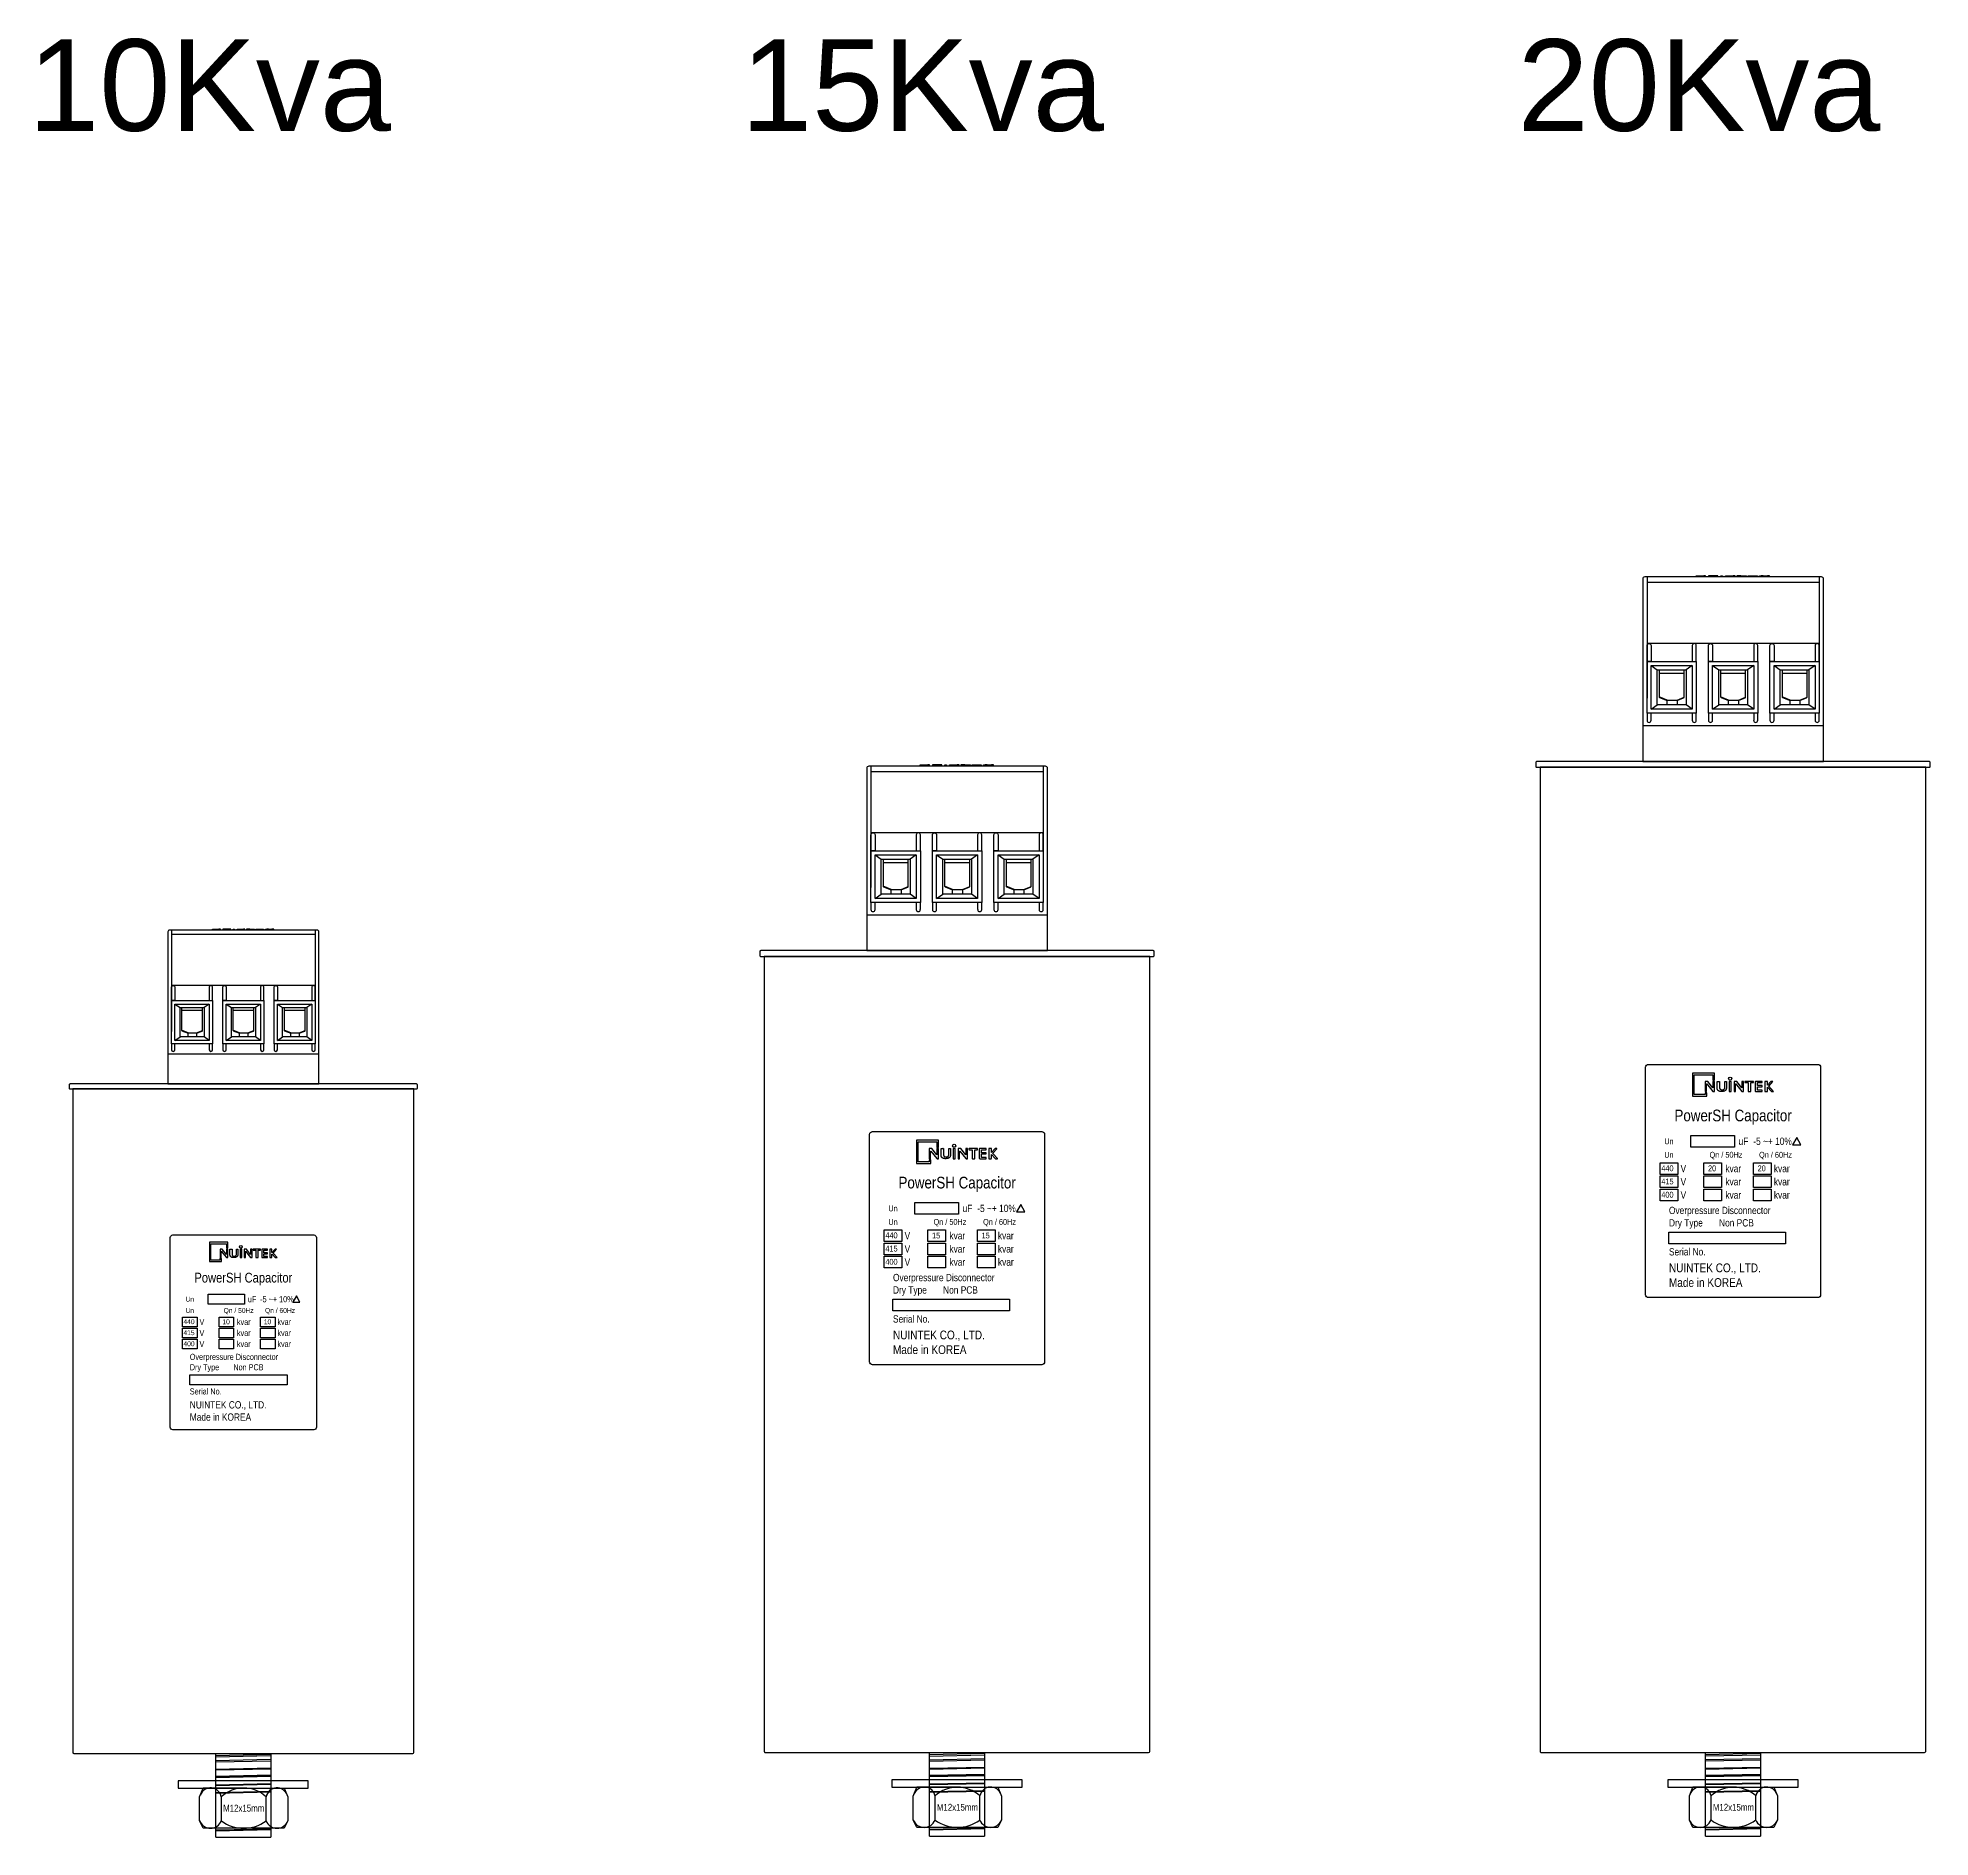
# Model space of a CAD drawing. Header units: millimetres. Extents: x 88 to 1252, y 67 to 459.
# Drawn here: x 88.5 to 501.5, y 66.8 to 459.4 of the extents above; entities that cross this region are included whole.
import ezdxf
from ezdxf.enums import TextEntityAlignment as Align

# ---------------------------------------------------------------- set-up
doc = ezdxf.new("R2010")
doc.units = ezdxf.units.MM
doc.styles.add('Helvetica-Narrow', font='txt')

# ---------------------------------------------------------------- blocks, each defined once
blk = doc.blocks.new('Nuintek')
at = {"color": 150}
blk.add_lwpolyline([(1.82, 2.33), (1.82, 3.83), (-2.8, 3.83), (-2.8, 3.83), (-2.8, -0.99), (0.18, -0.99), (0.18, -0.23), (-0.18, -0.23), (-0.18, -0.63), (-2.44, -0.63), (-2.44, 3.47), (1.45, 3.47), (1.45, 2.33)], close=True, dxfattribs=at)
for points in [[(-0.11, 0), (0.11, 0, 0.414214), (0.15, 0.04), (0.15, 1.58, -0.70472), (0.17, 1.59), (1.45, 0.03, 0.224867), (1.51, 0), (1.75, 0, 0.414214), (1.79, 0.04), (1.79, 2.07, 0.414214), (1.75, 2.11), (1.49, 2.11, 0.414214), (1.45, 2.07), (1.45, 0.81, -0.706602), (1.43, 0.8), (0.4, 2.08, 0.226187), (0.34, 2.11), (-0.11, 2.11, 0.414214), (-0.15, 2.07), (-0.15, 0.04, 0.414214)], [(4.82, 2.07), (4.82, 0.04, 0.414214), (4.86, 0), (5.23, 0, 0.414214), (5.27, 0.04), (5.27, 2.07, 0.414214), (5.23, 2.11), (4.86, 2.11, 0.414214)], [(5.89, 0), (6.12, 0, 0.414214), (6.16, 0.04), (6.16, 1.58, -0.70472), (6.18, 1.59), (7.45, 0.03, 0.224867), (7.52, 0), (7.76, 0, 0.414214), (7.8, 0.04), (7.8, 2.07, 0.414214), (7.76, 2.11), (7.5, 2.11, 0.414214), (7.46, 2.07), (7.46, 0.81, -0.706602), (7.44, 0.8), (6.4, 2.08, 0.226187), (6.34, 2.11), (5.89, 2.11, 0.414214), (5.85, 2.07), (5.85, 0.04, 0.414214)], [(9.86, 2.11), (8.15, 2.11, 0.414214), (8.11, 2.07), (8.11, 1.89, 0.414214), (8.15, 1.85), (8.74, 1.85, -0.414214), (8.78, 1.81), (8.78, 0.04, 0.414214), (8.82, 0), (9.26, 0, 0.414214), (9.3, 0.04), (9.3, 1.81, -0.414214), (9.34, 1.85), (9.86, 1.85, 0.414214), (9.9, 1.89), (9.9, 2.07, 0.414214)], [(11.68, 2.11), (10.37, 2.11, 0.414214), (10.22, 1.96), (10.22, 0.15, 0.414214), (10.37, 0), (11.68, 0), (11.68, 0.26), (10.74, 0.26, -0.414214), (10.7, 0.3), (10.7, 0.94, -0.414214), (10.74, 0.98), (11.66, 0.98), (11.66, 1.24), (10.74, 1.24, -0.414214), (10.7, 1.28), (10.7, 1.81, -0.414214), (10.74, 1.85), (11.68, 1.85)], [(13.02, 1.14), (13.86, 2.07, 0.650559), (13.85, 2.11), (13.58, 2.11, 0.208632), (13.47, 2.06), (12.77, 1.31, -0.681762), (12.75, 1.31), (12.75, 2.07, 0.414214), (12.71, 2.11), (12.23, 2.11, 0.414214), (12.19, 2.07), (12.19, 0.04, 0.414214), (12.23, 0), (12.71, 0, 0.414214), (12.75, 0.04), (12.75, 0.88, -0.687152), (12.77, 0.89), (13.52, 0.05, 0.212465), (13.64, 0), (13.99, 0, 0.656311), (14.01, 0.04), (13.02, 1.09, -0.390361)]]:
    blk.add_lwpolyline(points, format="xyb", close=True, dxfattribs=at)
blk.add_circle((5.04, 2.69), 0.326, dxfattribs=at)
blk.add_rational_spline([(2.31, 0.85), (2.31, 0.53), (2.41, 0.3), (2.61, 0.16), (2.75, 0.05), (2.95, 0), (3.2, 0), (3.44, 0), (3.82, 0.05), (3.97, 0.16), (4.17, 0.3), (4.27, 0.53), (4.27, 0.85), (4.27, 1.26), (4.27, 1.66), (4.27, 2.07), (4.27, 2.09), (4.25, 2.11), (4.23, 2.11), (4.14, 2.11), (4.06, 2.11), (3.97, 2.11), (3.95, 2.11), (3.93, 2.09), (3.93, 2.07), (3.93, 1.66), (3.93, 1.25), (3.93, 0.83), (3.93, 0.69), (3.88, 0.57), (3.78, 0.48), (3.68, 0.4), (3.54, 0.36), (3.38, 0.36), (3.21, 0.36), (3.08, 0.4), (2.98, 0.48), (2.88, 0.57), (2.83, 0.69), (2.83, 0.83), (2.83, 1.25), (2.83, 1.66), (2.83, 2.07), (2.83, 2.08), (2.83, 2.09), (2.82, 2.1), (2.81, 2.11), (2.8, 2.11), (2.79, 2.11), (2.64, 2.11), (2.5, 2.11), (2.35, 2.11), (2.34, 2.11), (2.33, 2.11), (2.32, 2.1), (2.31, 2.09), (2.31, 2.08), (2.31, 2.07), (2.31, 1.66), (2.31, 1.26), (2.31, 0.85)], [1, 1, 1, 1, 1, 1, 1, 1, 1, 1, 1, 1, 1, 1, 1, 1, 0.804737854124, 0.804737854124, 1, 1, 1, 1, 0.804737854124, 0.804737854124, 1, 1, 1, 1, 1, 1, 1, 1, 1, 1, 1, 1, 1, 1, 1, 1, 1, 1, 1, 0.949253021674, 0.949253021674, 1, 0.949253021674, 0.949253021674, 1, 1, 1, 1, 0.949253021674, 0.949253021674, 1, 0.949253021674, 0.949253021674, 1, 1, 1, 1], degree=3, knots=[0, 0, 0, 0, 1, 1, 1, 2, 2, 2, 3, 3, 3, 4, 4, 4, 5, 5, 5, 6.570796, 6.570796, 6.570796, 7.570796, 7.570796, 7.570796, 9.141593, 9.141593, 9.141593, 10.141593, 10.141593, 10.141593, 11.141593, 11.141593, 11.141593, 12.141593, 12.141593, 12.141593, 13.141593, 13.141593, 13.141593, 14.141593, 14.141593, 14.141593, 15.141593, 15.141593, 15.141593, 15.926991, 15.926991, 15.926991, 16.712389, 16.712389, 16.712389, 17.712389, 17.712389, 17.712389, 18.497787, 18.497787, 18.497787, 19.283185, 19.283185, 19.283185, 20.283185, 20.283185, 20.283185, 20.283185], dxfattribs=at)
blk = doc.blocks.new('*U446')
at = {"color": 126}
for p, q in [((-15.69, 66.55), (-15.69, 44.44)), ((-6.44, 66.77), (-5.32, 66.77)), ((-1.08, 66.77), (0.04, 66.77)), ((5.46, 66.77), (6.25, 66.77)), ((15.69, 66.55), (15.69, 44.44)), ((15.69, 65.54), (-15.69, 65.54)), ((15.69, 54.42), (-15.69, 54.42)), ((-14.94, 50.39), (-13.82, 49.61)), ((-7.46, 50.39), (-8.58, 49.61)), ((-3.74, 50.39), (-2.62, 49.61)), ((3.74, 50.39), (2.62, 49.61)), ((7.46, 50.39), (8.58, 49.61)), ((14.94, 50.39), (13.82, 49.61)), ((-8.91, 48.97), (-13.48, 48.97)), ((2.29, 48.97), (-2.28, 48.97)), ((13.48, 48.97), (8.92, 48.97)), ((-15.69, 41.71), (-15.69, 40.44)), ((-14.94, 42.46), (-13.82, 43.24)), ((-14.94, 40.44), (-14.94, 41.71)), ((-12.02, 44.12), (-13.48, 44.68)), ((-10.22, 44.12), (-8.91, 44.63)), ((-7.46, 42.46), (-8.58, 43.24)), ((-7.46, 41.71), (-7.46, 40.44)), ((-6.71, 40.44), (-6.71, 41.71)), ((-4.49, 41.71), (-4.49, 40.44)), ((-3.74, 42.46), (-2.62, 43.24)), ((-3.74, 40.44), (-3.74, 41.71)), ((-0.82, 44.12), (-2.28, 44.68)), ((0.98, 44.12), (2.29, 44.63)), ((3.74, 42.46), (2.62, 43.24)), ((3.74, 41.71), (3.74, 40.44)), ((4.49, 40.44), (4.49, 41.71)), ((6.71, 41.71), (6.71, 40.44)), ((7.46, 42.46), (8.58, 43.24)), ((7.46, 40.44), (7.46, 41.71)), ((10.37, 44.12), (8.92, 44.68)), ((12.17, 44.12), (13.48, 44.63)), ((14.94, 42.46), (13.82, 43.24)), ((14.94, 41.71), (14.94, 40.44)), ((15.69, 40.44), (15.69, 41.71)), ((16.47, 39.44), (-16.47, 39.44)), ((-6.03, -113.57), (5.96, -113.31)), ((-6.03, -113.89), (5.96, -113.63)), ((-6.03, -114.69), (5.96, -114.43)), ((-6.02, -114.98), (5.96, -114.73)), ((-6.02, -116.57), (5.97, -116.31)), ((-6.02, -116.74), (5.97, -116.48)), ((-6.02, -118.09), (5.97, -117.84)), ((-6.02, -118.1), (5.97, -117.84)), ((-6.02, -118.26), (5.97, -118)), ((-6.02, -118.39), (5.97, -118.14)), ((-6.01, -119.97), (5.97, -119.72)), ((-4.8, -120.69), (-8.75, -120.69)), ((-6.02, -120.14), (5.97, -119.88)), ((-6.02, -121.67), (5.97, -121.41)), ((-6.01, -121.8), (5.97, -121.54)), ((0.08, -120.69), (-4.8, -120.69)), ((-4.8, -127.86), (-4.8, -122.62)), ((0.08, -120.69), (6.94, -120.69)), ((4.97, -120.69), (8.92, -120.69)), ((4.97, -127.86), (4.97, -122.62)), ((-6.03, -131.41), (5.97, -131.41)), ((-6.01, -129.83), (5.98, -129.58)), ((-6.01, -130.01), (5.98, -129.74))]:
    blk.add_line(p, q, dxfattribs=at)
for points in [[(-16.47, 32.95), (16.47, 32.95), (16.47, 66.17, 0.414214), (16.09, 66.55), (-16.09, 66.55, 0.414214), (-16.47, 66.17)], [(-15.69, 54.04, -0.414214), (-15.31, 54.42), (-15.31, 54.42, -0.414214), (-14.94, 54.04), (-14.94, 51.14), (-15.69, 51.14)], [(-6.71, 54.04, 0.414214), (-7.08, 54.42, 0.414214), (-7.46, 54.04), (-7.46, 51.14), (-6.71, 51.14)], [(-4.49, 54.04, -0.414214), (-4.12, 54.42), (-4.12, 54.42, -0.414214), (-3.74, 54.04), (-3.74, 51.14), (-4.49, 51.14)], [(4.49, 54.04, 0.414214), (4.12, 54.42, 0.414214), (3.74, 54.04), (3.74, 51.14), (4.49, 51.14)], [(6.71, 54.04, -0.414214), (7.08, 54.42), (7.08, 54.42, -0.414214), (7.46, 54.04), (7.46, 51.14), (6.71, 51.14)], [(15.69, 54.04, 0.414214), (15.31, 54.42, 0.414214), (14.94, 54.04), (14.94, 51.14), (15.69, 51.14)], [(-37.83, 32.95, 0.414214), (-38.02, 32.76), (-38.02, 32.06, 0.414214), (-37.83, 31.87), (37.79, 31.87, 0.414214), (37.98, 32.06), (37.98, 32.76, 0.414214), (37.79, 32.95)], [(-37.22, 31.87), (-37.22, -112.94, 0.414214), (-37.03, -113.13), (36.96, -113.13, 0.305094), (37.19, -112.94), (37.19, 31.87)]]:
    blk.add_lwpolyline(points, format="xyb", close=True, dxfattribs=at)
for points in [[(-6.74, 66.55), (-6.74, 66.77), (-6.44, 66.77), (-6.44, 66.55)], [(-5.01, 66.55), (-5.01, 66.77), (-5.32, 66.77), (-5.32, 66.55)], [(-2.76, 66.55), (-2.76, 66.77), (-4.49, 66.77), (-4.49, 66.55)], [(-2.22, 66.55), (-2.22, 66.77), (-1.92, 66.77), (-1.92, 66.55)], [(-1.38, 66.55), (-1.38, 66.77), (-1.08, 66.77), (-1.08, 66.55)], [(0.35, 66.55), (0.35, 66.77), (0.04, 66.77), (0.04, 66.55)], [(1.42, 66.77), (0.69, 66.77), (0.69, 66.55)], [(1.42, 66.55), (1.42, 66.77), (1.72, 66.77), (1.72, 66.55)], [(1.72, 66.77), (2.45, 66.77), (2.45, 66.55)], [(2.76, 66.55), (2.76, 66.77), (4.41, 66.77), (4.41, 66.55)], [(4.8, 66.55), (4.8, 66.77), (5.1, 66.77)], [(5.46, 66.55), (5.46, 66.77), (5.1, 66.77), (5.1, 66.55)], [(6.64, 66.55), (6.64, 66.77), (6.25, 66.77), (6.25, 66.55)], [(-6.03, -131.41), (-6.03, -113.13), (5.97, -113.13), (5.97, -131.41)]]:
    blk.add_lwpolyline(points, dxfattribs=at)
for points in [[(-15.69, 51.14), (-6.71, 51.14), (-6.71, 41.71), (-15.69, 41.71)], [(-14.94, 50.39), (-7.46, 50.39), (-7.46, 42.46), (-14.94, 42.46)], [(-13.82, 49.61), (-8.58, 49.61), (-8.58, 43.24), (-13.82, 43.24)], [(-4.49, 51.14), (4.49, 51.14), (4.49, 41.71), (-4.49, 41.71)], [(-3.74, 50.39), (3.74, 50.39), (3.74, 42.46), (-3.74, 42.46)], [(-2.62, 49.61), (2.62, 49.61), (2.62, 43.24), (-2.62, 43.24)], [(6.71, 51.14), (15.69, 51.14), (15.69, 41.71), (6.71, 41.71)], [(7.46, 50.39), (14.94, 50.39), (14.94, 42.46), (7.46, 42.46)], [(8.58, 49.61), (13.82, 49.61), (13.82, 43.24), (8.58, 43.24)], [(-12.02, 44.12), (-10.22, 44.12), (-10.22, 43.24), (-12.02, 43.24)], [(-0.82, 44.12), (0.98, 44.12), (0.98, 43.24), (-0.82, 43.24)], [(10.37, 44.12), (12.17, 44.12), (12.17, 43.24), (10.37, 43.24)], [(-14.23, -120.69), (14.18, -120.69), (14.18, -119.11), (-14.23, -119.11)], [(-9.55, -122.62), (-8.75, -120.69), (8.92, -120.69), (9.71, -122.62), (9.71, -127.89), (8.92, -129.48), (-8.75, -129.48), (-9.55, -127.89)]]:
    blk.add_lwpolyline(points, close=True, dxfattribs=at)
for points in [[(-13.48, 49.61), (-13.48, 44.71, 0.309945), (-13.39, 44.57), (-12.02, 44.04)], [(-10.22, 44.04), (-9.01, 44.51, 0.309225), (-8.91, 44.65), (-8.91, 49.61)], [(-2.28, 49.61), (-2.28, 44.71, 0.309945), (-2.19, 44.57), (-0.82, 44.04)], [(0.98, 44.04), (2.19, 44.51, 0.309225), (2.29, 44.65), (2.29, 49.61)], [(8.92, 49.61), (8.92, 44.71, 0.309945), (9.01, 44.57), (10.37, 44.04)], [(12.17, 44.04), (13.39, 44.51, 0.309225), (13.48, 44.65), (13.48, 49.61)]]:
    blk.add_lwpolyline(points, format="xyb", dxfattribs=at)
at = {"color": 150}
blk.add_lwpolyline([(-15.4, 0), (15.4, 0, -0.414214), (15.94, -0.53), (15.94, -41.97, -0.414214), (15.4, -42.5), (-15.4, -42.5, -0.414214), (-15.94, -41.97), (-15.94, -0.53, -0.414214)], format="xyb", close=True, dxfattribs=at)
at = {"color": 1}
for points in [[(-7.7, -12.94), (0.27, -12.94), (0.27, -15.07), (-7.7, -15.07)], [(-13.28, -17.91), (-10.09, -17.91), (-10.09, -20.04), (-13.28, -20.04)], [(-13.28, -20.32), (-10.09, -20.32), (-10.09, -22.45), (-13.28, -22.45)], [(-5.31, -17.91), (-2.12, -17.91), (-2.12, -20.04), (-5.31, -20.04)], [(-5.31, -20.32), (-2.12, -20.32), (-2.12, -22.45), (-5.31, -22.45)], [(3.72, -17.91), (6.91, -17.91), (6.91, -20.04), (3.72, -20.04)], [(3.72, -20.32), (6.91, -20.32), (6.91, -22.45), (3.72, -22.45)], [(-13.28, -22.73), (-10.09, -22.73), (-10.09, -24.86), (-13.28, -24.86)], [(-5.31, -22.73), (-2.12, -22.73), (-2.12, -24.86), (-5.31, -24.86)], [(3.72, -22.73), (6.91, -22.73), (6.91, -24.86), (3.72, -24.86)], [(-11.69, -30.54), (9.56, -30.54), (9.56, -32.67), (-11.69, -32.67)]]:
    blk.add_lwpolyline(points, close=True, dxfattribs=at)
at = {"color": 0, "lineweight": 30}
blk.add_lwpolyline([(10.8, -14.65), (12.36, -14.65), (11.58, -13.3)], close=True, dxfattribs=at)
at = {"color": 126}
for centre, radius, start, end in [((-15.31, 40.44), 0.374, 180, 270), ((-15.31, 40.44), 0.374, 270, 0), ((-7.08, 40.44), 0.374, 180, 270), ((-7.08, 40.44), 0.374, 270, 0), ((-4.12, 40.44), 0.374, 180, 270), ((-4.12, 40.44), 0.374, 270, 0), ((4.12, 40.44), 0.374, 180, 270), ((4.12, 40.44), 0.374, 270, 0), ((7.08, 40.44), 0.374, 180, 270), ((7.08, 40.44), 0.374, 270, 0), ((15.31, 40.44), 0.374, 180, 270), ((15.31, 40.44), 0.374, 270, 0), ((-7.15, -123.04), 2.38, 10.1671, 159.777), ((0.08, -127.83), 7.14, 46.8242, 133.1758), ((7.32, -123.05), 2.39, 16.6513, 169.7172), ((-7.17, -126.92), 2.55, 201.7155, 338.3893), ((0.08, -121.27), 8.2, 233.4665, 306.5335), ((7.34, -126.93), 2.55, 201.5266, 338.9501)]:
    blk.add_arc(centre, radius, start, end, dxfattribs=at)
at = {"xscale": 0.8787683289701816, "yscale": 0.8787683289701816, "zscale": 0.8787683289701816}
blk.add_blockref('Nuintek', (-4.96, -4.95), dxfattribs=at)
at = {"style": 'Helvetica-Narrow'}
for s, height, p in [('PowerSH Capacitor', 2.1248, (0, -9.31)), ('Un', 1.062, (-11.69, -14.01)), ('Un', 1.062, (-11.69, -16.47))]:
    blk.add_text(s, height=height, dxfattribs=at).set_placement(p, align=Align.MIDDLE_CENTER)
for s, height, p in [('Qn / 50Hz', 1.062, (-4.3, -16.47)), ('uF', 1.328, (0.99, -14.01)), ('-5 ~+ 10%%%', 1.328, (3.67, -14.01)), ('Qn / 60Hz', 1.062, (4.73, -16.47)), ('440', 1.062, (-13.07, -18.92)), ('V', 1.33, (-9.57, -18.98)), ('10', 1.062, (-4.57, -18.94)), ('kvar', 1.328, (-1.4, -18.98)), ('10', 1.062, (4.47, -18.94)), ('kvar', 1.328, (7.43, -18.98)), ('415', 1.062, (-13.07, -21.33)), ('400', 1.062, (-13.07, -23.74)), ('V', 1.33, (-9.57, -21.39)), ('V', 1.33, (-9.57, -23.79)), ('kvar', 1.328, (-1.4, -21.39)), ('kvar', 1.328, (-1.4, -23.79)), ('kvar', 1.328, (7.43, -21.39)), ('kvar', 1.328, (7.43, -23.79)), ('Overpressure Disconnector', 1.328, (-11.69, -26.6)), ('Dry Type       Non PCB', 1.328, (-11.69, -28.86)), ('Serial No.', 1.328, (-11.69, -34.14)), ('NUINTEK CO., LTD.', 1.5936, (-11.69, -37.07)), ('Made in KOREA', 1.5936, (-11.69, -39.74))]:
    blk.add_text(s, height=height, dxfattribs=at).set_placement(p, align=Align.MIDDLE_LEFT)
at = {"color": 126, "style": 'Helvetica-Narrow'}
blk.add_text('M12x15mm', height=1.5, dxfattribs=at).set_placement((0.08, -125.09), align=Align.MIDDLE_CENTER)
blk = doc.blocks.new('*U448')
at = {"color": 126}
for p, q in [((-18.8, 79.72), (-18.8, 53.23)), ((18.8, 78.52), (-18.8, 78.52)), ((-7.71, 79.99), (-6.38, 79.99)), ((-1.3, 79.99), (0.04, 79.99)), ((6.54, 79.99), (7.49, 79.99)), ((18.8, 79.72), (18.8, 53.23)), ((18.8, 65.19), (-18.8, 65.19)), ((-17.9, 60.37), (-16.55, 59.43)), ((-10.68, 58.66), (-16.15, 58.66)), ((-8.93, 60.37), (-10.28, 59.43)), ((-4.48, 60.37), (-3.14, 59.43)), ((2.74, 58.66), (-2.73, 58.66)), ((4.48, 60.37), (3.14, 59.43)), ((8.93, 60.37), (10.28, 59.43)), ((16.15, 58.66), (10.68, 58.66)), ((17.9, 60.37), (16.55, 59.43)), ((-18.8, 49.97), (-18.8, 48.44)), ((-17.9, 50.86), (-16.55, 51.8)), ((-17.9, 48.44), (-17.9, 49.97)), ((-14.4, 52.85), (-16.15, 53.53)), ((-12.25, 52.85), (-10.68, 53.47)), ((-8.93, 50.86), (-10.28, 51.8)), ((-8.93, 49.97), (-8.93, 48.44)), ((-8.03, 48.44), (-8.03, 49.97)), ((-5.38, 49.97), (-5.38, 48.44)), ((-4.48, 50.86), (-3.14, 51.8)), ((-4.48, 48.44), (-4.48, 49.97)), ((-0.99, 52.85), (-2.73, 53.53)), ((1.17, 52.85), (2.74, 53.47)), ((4.48, 50.86), (3.14, 51.8)), ((4.48, 49.97), (4.48, 48.44)), ((5.38, 48.44), (5.38, 49.97)), ((8.03, 49.97), (8.03, 48.44)), ((8.93, 50.86), (10.28, 51.8)), ((8.93, 48.44), (8.93, 49.97)), ((12.43, 52.85), (10.68, 53.53)), ((14.58, 52.85), (16.15, 53.47)), ((17.9, 50.86), (16.55, 51.8)), ((17.9, 49.97), (17.9, 48.44)), ((18.8, 48.44), (18.8, 49.97)), ((19.73, 47.24), (-19.73, 47.24)), ((-6.04, -135.96), (5.95, -135.7)), ((-6.04, -136.29), (5.95, -136.02)), ((-6.04, -137.09), (5.95, -136.83)), ((-6.04, -137.38), (5.95, -137.13)), ((-6.04, -140.49), (5.96, -140.23)), ((-6.03, -138.96), (5.96, -138.71)), ((-6.03, -139.13), (5.96, -138.87)), ((-6.03, -140.49), (5.96, -140.23)), ((-6.03, -140.66), (5.96, -140.4)), ((-4.81, -143.09), (-8.77, -143.09)), ((-6.03, -140.79), (5.96, -140.53)), ((-6.03, -142.37), (5.96, -142.11)), ((-6.03, -142.54), (5.96, -142.28)), ((-6.03, -144.06), (5.96, -143.8)), ((-6.03, -144.19), (5.96, -143.94)), ((0.07, -143.09), (-4.81, -143.09)), ((0.07, -143.09), (6.93, -143.09)), ((4.96, -143.09), (8.91, -143.09)), ((-4.81, -150.26), (-4.81, -145.02)), ((4.96, -150.26), (4.96, -145.02)), ((-6.02, -152.23), (5.97, -151.98)), ((-6.02, -152.4), (5.97, -152.14)), ((-6.04, -153.81), (5.96, -153.81))]:
    blk.add_line(p, q, dxfattribs=at)
for points in [[(-19.73, 39.48), (19.73, 39.48), (19.73, 79.27, 0.414214), (19.28, 79.72), (-19.28, 79.72, 0.414214), (-19.73, 79.27)], [(-18.8, 64.74, -0.414214), (-18.35, 65.19), (-18.35, 65.19, -0.414214), (-17.9, 64.74), (-17.9, 61.26), (-18.8, 61.26)], [(-8.03, 64.74, 0.414214), (-8.48, 65.19, 0.414214), (-8.93, 64.74), (-8.93, 61.26), (-8.03, 61.26)], [(-5.38, 64.74, -0.414214), (-4.93, 65.19), (-4.93, 65.19, -0.414214), (-4.48, 64.74), (-4.48, 61.26), (-5.38, 61.26)], [(5.38, 64.74, 0.414214), (4.93, 65.19, 0.414214), (4.48, 64.74), (4.48, 61.26), (5.38, 61.26)], [(8.03, 64.74, -0.414214), (8.48, 65.19), (8.48, 65.19, -0.414214), (8.93, 64.74), (8.93, 61.26), (8.03, 61.26)], [(18.8, 64.74, 0.414214), (18.35, 65.19, 0.414214), (17.9, 64.74), (17.9, 61.26), (18.8, 61.26)], [(-42.82, 39.48, 0.414214), (-43.04, 39.25), (-43.04, 38.41, 0.414214), (-42.82, 38.18), (42.78, 38.18, 0.414214), (43, 38.41), (43, 39.25, 0.414214), (42.78, 39.48)], [(-42.09, 38.18), (-42.09, -135.3, 0.414214), (-41.86, -135.52), (41.78, -135.52, 0.305094), (42.05, -135.3), (42.05, 38.18)]]:
    blk.add_lwpolyline(points, format="xyb", close=True, dxfattribs=at)
for points in [[(-8.07, 79.72), (-8.07, 79.99), (-7.71, 79.99), (-7.71, 79.72)], [(-6, 79.72), (-6, 79.99), (-6.38, 79.99), (-6.38, 79.72)], [(-3.31, 79.72), (-3.31, 79.99), (-5.38, 79.99), (-5.38, 79.72)], [(-2.66, 79.72), (-2.66, 79.99), (-2.3, 79.99), (-2.3, 79.72)], [(-1.65, 79.72), (-1.65, 79.99), (-1.3, 79.99), (-1.3, 79.72)], [(0.42, 79.72), (0.42, 79.99), (0.04, 79.99), (0.04, 79.72)], [(1.7, 79.99), (0.83, 79.99), (0.83, 79.72)], [(1.7, 79.72), (1.7, 79.99), (2.06, 79.99), (2.06, 79.72)], [(2.06, 79.99), (2.93, 79.99), (2.93, 79.72)], [(3.31, 79.72), (3.31, 79.99), (5.28, 79.99), (5.28, 79.72)], [(5.75, 79.72), (5.75, 79.99), (6.11, 79.99)], [(6.54, 79.72), (6.54, 79.99), (6.11, 79.99), (6.11, 79.72)], [(7.96, 79.72), (7.96, 79.99), (7.49, 79.99), (7.49, 79.72)], [(-6.04, -153.81), (-6.04, -135.52), (5.96, -135.52), (5.96, -153.81)]]:
    blk.add_lwpolyline(points, dxfattribs=at)
for points in [[(-18.8, 61.26), (-8.03, 61.26), (-8.03, 49.97), (-18.8, 49.97)], [(-17.9, 60.37), (-8.93, 60.37), (-8.93, 50.86), (-17.9, 50.86)], [(-16.55, 59.43), (-10.28, 59.43), (-10.28, 51.8), (-16.55, 51.8)], [(-5.38, 61.26), (5.38, 61.26), (5.38, 49.97), (-5.38, 49.97)], [(-4.48, 60.37), (4.48, 60.37), (4.48, 50.86), (-4.48, 50.86)], [(-3.14, 59.43), (3.14, 59.43), (3.14, 51.8), (-3.14, 51.8)], [(8.03, 61.26), (18.8, 61.26), (18.8, 49.97), (8.03, 49.97)], [(8.93, 60.37), (17.9, 60.37), (17.9, 50.86), (8.93, 50.86)], [(10.28, 59.43), (16.55, 59.43), (16.55, 51.8), (10.28, 51.8)], [(-14.4, 52.85), (-12.25, 52.85), (-12.25, 51.8), (-14.4, 51.8)], [(-0.99, 52.85), (1.17, 52.85), (1.17, 51.8), (-0.99, 51.8)], [(12.43, 52.85), (14.58, 52.85), (14.58, 51.8), (12.43, 51.8)], [(-14.24, -143.09), (14.17, -143.09), (14.17, -141.51), (-14.24, -141.51)], [(-9.56, -145.02), (-8.77, -143.09), (8.91, -143.09), (9.7, -145.02), (9.7, -150.29), (8.91, -151.87), (-8.77, -151.87), (-9.56, -150.29)]]:
    blk.add_lwpolyline(points, close=True, dxfattribs=at)
for points in [[(-16.15, 59.43), (-16.15, 53.56, 0.309945), (-16.04, 53.39), (-14.4, 52.76)], [(-12.25, 52.76), (-10.79, 53.32, 0.309225), (-10.68, 53.49), (-10.68, 59.43)], [(-2.73, 59.43), (-2.73, 53.56, 0.309945), (-2.62, 53.39), (-0.99, 52.76)], [(1.17, 52.76), (2.62, 53.32, 0.309225), (2.74, 53.49), (2.74, 59.43)], [(10.68, 59.43), (10.68, 53.56, 0.309945), (10.79, 53.39), (12.43, 52.76)], [(14.58, 52.76), (16.04, 53.32, 0.309225), (16.15, 53.49), (16.15, 59.43)]]:
    blk.add_lwpolyline(points, format="xyb", dxfattribs=at)
at = {"color": 150}
blk.add_lwpolyline([(-18.45, 0), (18.45, 0, -0.414214), (19.09, -0.64), (19.09, -50.27, -0.414214), (18.45, -50.91), (-18.45, -50.91, -0.414214), (-19.09, -50.27), (-19.09, -0.64, -0.414214)], format="xyb", close=True, dxfattribs=at)
at = {"color": 1}
for points in [[(-9.23, -15.5), (0.32, -15.5), (0.32, -18.05), (-9.23, -18.05)], [(-15.91, -21.46), (-12.09, -21.46), (-12.09, -24.01), (-15.91, -24.01)], [(-15.91, -24.35), (-12.09, -24.35), (-12.09, -26.89), (-15.91, -26.89)], [(-6.36, -21.46), (-2.55, -21.46), (-2.55, -24.01), (-6.36, -24.01)], [(-6.36, -24.35), (-2.55, -24.35), (-2.55, -26.89), (-6.36, -26.89)], [(4.45, -21.46), (8.27, -21.46), (8.27, -24.01), (4.45, -24.01)], [(4.45, -24.35), (8.27, -24.35), (8.27, -26.89), (4.45, -26.89)], [(-15.91, -27.23), (-12.09, -27.23), (-12.09, -29.78), (-15.91, -29.78)], [(-6.36, -27.23), (-2.55, -27.23), (-2.55, -29.78), (-6.36, -29.78)], [(4.45, -27.23), (8.27, -27.23), (8.27, -29.78), (4.45, -29.78)], [(-14, -36.59), (11.45, -36.59), (11.45, -39.13), (-14, -39.13)]]:
    blk.add_lwpolyline(points, close=True, dxfattribs=at)
at = {"color": 0, "lineweight": 30}
blk.add_lwpolyline([(12.94, -17.54), (14.81, -17.54), (13.88, -15.93)], close=True, dxfattribs=at)
at = {"color": 126}
for centre, radius, start, end in [((-18.35, 48.44), 0.448, 180, 270), ((-18.35, 48.44), 0.448, 270, 0), ((-8.48, 48.44), 0.448, 180, 270), ((-8.48, 48.44), 0.448, 270, 0), ((-4.93, 48.44), 0.448, 180, 270), ((-4.93, 48.44), 0.448, 270, 0), ((4.93, 48.44), 0.448, 180, 270), ((4.93, 48.44), 0.448, 270, 0), ((8.48, 48.44), 0.448, 180, 270), ((8.48, 48.44), 0.448, 270, 0), ((18.35, 48.44), 0.448, 180, 270), ((18.35, 48.44), 0.448, 270, 0), ((-7.16, -145.44), 2.38, 10.1671, 159.777), ((0.07, -150.22), 7.14, 46.8242, 133.1758), ((7.31, -145.44), 2.39, 16.6513, 169.7172), ((-7.19, -149.32), 2.55, 201.7155, 338.3893), ((0.07, -143.67), 8.2, 233.4665, 306.5335), ((7.32, -149.32), 2.55, 201.5266, 338.9501)]:
    blk.add_arc(centre, radius, start, end, dxfattribs=at)
at = {"xscale": 1.052729924980667, "yscale": 1.052729924980667, "zscale": 1.052729924980667}
blk.add_blockref('Nuintek', (-5.95, -5.93), dxfattribs=at)
at = {"style": 'Helvetica-Narrow'}
for s, height, p in [('PowerSH Capacitor', 2.5455, (0, -11.15)), ('Un', 1.273, (-14, -16.78)), ('Un', 1.273, (-14, -19.73))]:
    blk.add_text(s, height=height, dxfattribs=at).set_placement(p, align=Align.MIDDLE_CENTER)
for s, height, p in [('uF', 1.591, (1.18, -16.78)), ('-5 ~+ 10%%%', 1.5909, (4.39, -16.78)), ('Qn / 50Hz', 1.273, (-5.15, -19.73)), ('Qn / 60Hz', 1.273, (5.67, -19.73)), ('440', 1.273, (-15.66, -22.67)), ('V', 1.59, (-11.46, -22.73)), ('15', 1.273, (-5.47, -22.69)), ('kvar', 1.591, (-1.68, -22.73)), ('kvar', 1.591, (-1.68, -25.62)), ('15', 1.273, (5.35, -22.69)), ('kvar', 1.591, (8.9, -22.73)), ('kvar', 1.591, (8.9, -25.62)), ('415', 1.273, (-15.66, -25.55)), ('400', 1.273, (-15.66, -28.44)), ('V', 1.59, (-11.46, -25.62)), ('V', 1.59, (-11.46, -28.5)), ('kvar', 1.591, (-1.68, -28.5)), ('kvar', 1.591, (8.9, -28.5)), ('Overpressure Disconnector', 1.5909, (-14, -31.87)), ('Dry Type       Non PCB', 1.5909, (-14, -34.58)), ('Serial No.', 1.591, (-14, -40.9)), ('NUINTEK CO., LTD.', 1.9091, (-14, -44.4)), ('Made in KOREA', 1.9091, (-14, -47.61))]:
    blk.add_text(s, height=height, dxfattribs=at).set_placement(p, align=Align.MIDDLE_LEFT)
at = {"color": 126, "style": 'Helvetica-Narrow'}
blk.add_text('M12x15mm', height=1.5, dxfattribs=at).set_placement((0.07, -147.48), align=Align.MIDDLE_CENTER)
blk = doc.blocks.new('*U450')
at = {"color": 126}
for p, q in [((-18.04, 79.38), (-18.04, 52.9)), ((-6.96, 79.65), (-5.62, 79.65)), ((-0.54, 79.65), (0.79, 79.65)), ((7.29, 79.65), (8.24, 79.65)), ((19.55, 79.38), (19.55, 52.9)), ((19.55, 78.18), (-18.04, 78.18)), ((19.55, 64.85), (-18.04, 64.85)), ((-17.15, 60.03), (-15.8, 59.09)), ((-9.92, 58.33), (-15.4, 58.33)), ((-8.18, 60.03), (-9.52, 59.09)), ((-3.73, 60.03), (-2.39, 59.09)), ((3.49, 58.33), (-1.98, 58.33)), ((5.24, 60.03), (3.89, 59.09)), ((9.68, 60.03), (11.03, 59.09)), ((16.91, 58.33), (11.43, 58.33)), ((18.65, 60.03), (17.31, 59.09)), ((-18.04, 49.63), (-18.04, 48.1)), ((-17.15, 50.52), (-15.8, 51.47)), ((-17.15, 48.1), (-17.15, 49.63)), ((-13.65, 52.51), (-15.4, 53.19)), ((-11.49, 52.52), (-9.92, 53.13)), ((-8.18, 50.52), (-9.52, 51.47)), ((-8.18, 49.63), (-8.18, 48.1)), ((-7.28, 48.1), (-7.28, 49.63)), ((-4.63, 49.63), (-4.63, 48.1)), ((-3.73, 50.52), (-2.39, 51.47)), ((-3.73, 48.1), (-3.73, 49.63)), ((-0.23, 52.51), (-1.98, 53.19)), ((1.92, 52.52), (3.49, 53.13)), ((5.24, 50.52), (3.89, 51.47)), ((5.24, 49.63), (5.24, 48.1)), ((6.13, 48.1), (6.13, 49.63)), ((8.79, 49.63), (8.79, 48.1)), ((9.68, 50.52), (11.03, 51.47)), ((9.68, 48.1), (9.68, 49.63)), ((13.18, 52.51), (11.43, 53.19)), ((15.34, 52.52), (16.91, 53.13)), ((18.65, 50.52), (17.31, 51.47)), ((18.65, 49.63), (18.65, 48.1)), ((19.55, 48.1), (19.55, 49.63)), ((20.48, 46.91), (-18.97, 46.91)), ((-5.29, -177.6), (6.7, -177.34)), ((-5.29, -177.92), (6.7, -177.66)), ((-5.29, -178.72), (6.7, -178.46)), ((-5.28, -179.01), (6.7, -178.76)), ((-5.28, -180.6), (6.71, -180.34)), ((-5.28, -180.77), (6.71, -180.51)), ((-4.06, -184.72), (-8.01, -184.72)), ((-5.28, -182.12), (6.71, -181.87)), ((-5.28, -182.13), (6.71, -181.87)), ((-5.28, -182.29), (6.71, -182.03)), ((-5.28, -182.42), (6.71, -182.17)), ((-5.28, -184.17), (6.71, -183.91)), ((-5.28, -185.7), (6.72, -185.44)), ((-5.27, -184), (6.71, -183.75)), ((-5.27, -185.83), (6.71, -185.57)), ((0.82, -184.72), (-4.06, -184.72)), ((0.82, -184.72), (7.68, -184.72)), ((5.71, -184.72), (9.66, -184.72)), ((-4.06, -191.89), (-4.06, -186.65)), ((5.71, -191.89), (5.71, -186.65)), ((-5.27, -193.86), (6.72, -193.61)), ((-5.27, -194.03), (6.72, -193.77)), ((-5.29, -195.44), (6.71, -195.44))]:
    blk.add_line(p, q, dxfattribs=at)
for points in [[(-18.97, 39.14), (20.48, 39.14), (20.48, 78.93, 0.414214), (20.03, 79.38), (-18.53, 79.38, 0.414214), (-18.97, 78.93)], [(-18.04, 64.4, -0.414214), (-17.59, 64.85), (-17.59, 64.85, -0.414214), (-17.15, 64.4), (-17.15, 60.93), (-18.04, 60.93)], [(-7.28, 64.4, 0.414214), (-7.73, 64.85, 0.414214), (-8.18, 64.4), (-8.18, 60.93), (-7.28, 60.93)], [(-4.63, 64.4, -0.414214), (-4.18, 64.85), (-4.18, 64.85, -0.414214), (-3.73, 64.4), (-3.73, 60.93), (-4.63, 60.93)], [(6.13, 64.4, 0.414214), (5.68, 64.85, 0.414214), (5.24, 64.4), (5.24, 60.93), (6.13, 60.93)], [(8.79, 64.4, -0.414214), (9.24, 64.85), (9.24, 64.85, -0.414214), (9.68, 64.4), (9.68, 60.93), (8.79, 60.93)], [(19.55, 64.4, 0.414214), (19.1, 64.85, 0.414214), (18.65, 64.4), (18.65, 60.93), (19.55, 60.93)], [(-42.06, 39.14, 0.414214), (-42.29, 38.91), (-42.29, 38.07, 0.414214), (-42.06, 37.84), (43.53, 37.84, 0.414214), (43.76, 38.07), (43.76, 38.91, 0.414214), (43.53, 39.14)], [(-41.34, 37.84), (-41.34, -176.93, 0.414214), (-41.11, -177.16), (42.53, -177.16, 0.305094), (42.8, -176.93), (42.8, 37.84)]]:
    blk.add_lwpolyline(points, format="xyb", close=True, dxfattribs=at)
for points in [[(-7.32, 79.38), (-7.32, 79.65), (-6.96, 79.65), (-6.96, 79.38)], [(-5.24, 79.38), (-5.24, 79.65), (-5.62, 79.65), (-5.62, 79.38)], [(-2.55, 79.38), (-2.55, 79.65), (-4.63, 79.65), (-4.63, 79.38)], [(-1.9, 79.38), (-1.9, 79.65), (-1.55, 79.65), (-1.55, 79.38)], [(-0.9, 79.38), (-0.9, 79.65), (-0.54, 79.65), (-0.54, 79.38)], [(1.17, 79.38), (1.17, 79.65), (0.79, 79.65), (0.79, 79.38)], [(2.45, 79.65), (1.58, 79.65), (1.58, 79.38)], [(2.45, 79.38), (2.45, 79.65), (2.81, 79.65), (2.81, 79.38)], [(2.81, 79.65), (3.69, 79.65), (3.69, 79.38)], [(4.06, 79.38), (4.06, 79.65), (6.04, 79.65), (6.04, 79.38)], [(6.51, 79.38), (6.51, 79.65), (6.86, 79.65)], [(7.29, 79.38), (7.29, 79.65), (6.86, 79.65), (6.86, 79.38)], [(8.71, 79.38), (8.71, 79.65), (8.24, 79.65), (8.24, 79.38)], [(-5.29, -195.44), (-5.29, -177.16), (6.71, -177.16), (6.71, -195.44)]]:
    blk.add_lwpolyline(points, dxfattribs=at)
for points in [[(-18.04, 60.93), (-7.28, 60.93), (-7.28, 49.63), (-18.04, 49.63)], [(-17.15, 60.03), (-8.18, 60.03), (-8.18, 50.52), (-17.15, 50.52)], [(-15.8, 59.09), (-9.52, 59.09), (-9.52, 51.47), (-15.8, 51.47)], [(-4.63, 60.93), (6.13, 60.93), (6.13, 49.63), (-4.63, 49.63)], [(-3.73, 60.03), (5.24, 60.03), (5.24, 50.52), (-3.73, 50.52)], [(-2.39, 59.09), (3.89, 59.09), (3.89, 51.47), (-2.39, 51.47)], [(8.79, 60.93), (19.55, 60.93), (19.55, 49.63), (8.79, 49.63)], [(9.68, 60.03), (18.65, 60.03), (18.65, 50.52), (9.68, 50.52)], [(11.03, 59.09), (17.31, 59.09), (17.31, 51.47), (11.03, 51.47)], [(-13.65, 52.51), (-11.49, 52.51), (-11.49, 51.47), (-13.65, 51.47)], [(-0.23, 52.51), (1.92, 52.51), (1.92, 51.47), (-0.23, 51.47)], [(13.18, 52.51), (15.34, 52.51), (15.34, 51.47), (13.18, 51.47)], [(-13.49, -184.72), (14.92, -184.72), (14.92, -183.14), (-13.49, -183.14)], [(-8.8, -186.65), (-8.01, -184.72), (9.66, -184.72), (10.45, -186.65), (10.45, -191.92), (9.66, -193.51), (-8.01, -193.51), (-8.8, -191.92)]]:
    blk.add_lwpolyline(points, close=True, dxfattribs=at)
for points in [[(-15.4, 59.09), (-15.4, 53.22, 0.309945), (-15.28, 53.05), (-13.65, 52.42)], [(-11.49, 52.42), (-10.04, 52.99, 0.309225), (-9.92, 53.15), (-9.92, 59.09)], [(-1.98, 59.09), (-1.98, 53.22, 0.309945), (-1.87, 53.05), (-0.23, 52.42)], [(1.92, 52.42), (3.38, 52.99, 0.309225), (3.49, 53.15), (3.49, 59.09)], [(11.43, 59.09), (11.43, 53.22, 0.309945), (11.55, 53.05), (13.18, 52.42)], [(15.34, 52.42), (16.79, 52.99, 0.309225), (16.91, 53.15), (16.91, 59.09)]]:
    blk.add_lwpolyline(points, format="xyb", dxfattribs=at)
at = {"color": 150}
blk.add_lwpolyline([(-17.7, -26.99), (19.21, -26.99, -0.414214), (19.84, -27.63), (19.84, -77.26, -0.414214), (19.21, -77.9), (-17.7, -77.9, -0.414214), (-18.34, -77.26), (-18.34, -27.63, -0.414214)], format="xyb", close=True, dxfattribs=at)
at = {"color": 1}
for points in [[(-8.47, -42.5), (1.07, -42.5), (1.07, -45.04), (-8.47, -45.04)], [(-15.16, -48.45), (-11.34, -48.45), (-11.34, -51), (-15.16, -51)], [(-5.61, -48.45), (-1.79, -48.45), (-1.79, -51), (-5.61, -51)], [(5.21, -48.45), (9.03, -48.45), (9.03, -51), (5.21, -51)], [(-15.16, -51.34), (-11.34, -51.34), (-11.34, -53.88), (-15.16, -53.88)], [(-5.61, -51.34), (-1.79, -51.34), (-1.79, -53.88), (-5.61, -53.88)], [(5.21, -51.34), (9.03, -51.34), (9.03, -53.88), (5.21, -53.88)], [(-15.16, -54.22), (-11.34, -54.22), (-11.34, -56.77), (-15.16, -56.77)], [(-5.61, -54.22), (-1.79, -54.22), (-1.79, -56.77), (-5.61, -56.77)], [(5.21, -54.22), (9.03, -54.22), (9.03, -56.77), (5.21, -56.77)], [(-13.25, -63.58), (12.21, -63.58), (12.21, -66.13), (-13.25, -66.13)]]:
    blk.add_lwpolyline(points, close=True, dxfattribs=at)
at = {"color": 0, "lineweight": 30}
blk.add_lwpolyline([(13.7, -44.54), (15.56, -44.54), (14.63, -42.92)], close=True, dxfattribs=at)
at = {"color": 126}
for centre, radius, start, end in [((-17.59, 48.1), 0.448, 180, 270), ((-17.59, 48.1), 0.448, 270, 0), ((-7.73, 48.1), 0.448, 180, 270), ((-7.73, 48.1), 0.448, 270, 0), ((-4.18, 48.1), 0.448, 180, 270), ((-4.18, 48.1), 0.448, 270, 0), ((5.68, 48.1), 0.448, 180, 270), ((5.68, 48.1), 0.448, 270, 0), ((9.24, 48.1), 0.448, 180, 270), ((9.24, 48.1), 0.448, 270, 0), ((19.1, 48.1), 0.448, 180, 270), ((19.1, 48.1), 0.448, 270, 0), ((-6.4, -187.07), 2.38, 10.1671, 159.777), ((0.82, -191.86), 7.14, 46.8242, 133.1758), ((8.06, -187.08), 2.39, 16.6513, 169.7172), ((-6.43, -190.95), 2.55, 201.7155, 338.3893), ((0.82, -185.3), 8.2, 233.4665, 306.5335), ((8.08, -190.96), 2.55, 201.5266, 338.9501)]:
    blk.add_arc(centre, radius, start, end, dxfattribs=at)
at = {"xscale": 1.052729924980667, "yscale": 1.052729924980667, "zscale": 1.052729924980667}
blk.add_blockref('Nuintek', (-5.19, -32.92), dxfattribs=at)
at = {"style": 'Helvetica-Narrow'}
for s, height, p in [('PowerSH Capacitor', 2.5455, (0.75, -38.14)), ('Un', 1.273, (-13.25, -43.77)), ('Un', 1.273, (-13.25, -46.72))]:
    blk.add_text(s, height=height, dxfattribs=at).set_placement(p, align=Align.MIDDLE_CENTER)
for s, height, p in [('uF', 1.591, (1.94, -43.77)), ('-5 ~+ 10%%%', 1.5909, (5.15, -43.77)), ('440', 1.273, (-14.91, -49.66)), ('V', 1.59, (-10.71, -49.72)), ('20', 1.273, (-4.72, -49.68)), ('Qn / 50Hz', 1.273, (-4.39, -46.72)), ('kvar', 1.591, (-0.93, -49.72)), ('20', 1.273, (6.1, -49.68)), ('Qn / 60Hz', 1.273, (6.42, -46.72)), ('kvar', 1.591, (9.65, -49.72)), ('415', 1.273, (-14.91, -52.54)), ('V', 1.59, (-10.71, -52.61)), ('kvar', 1.591, (-0.93, -52.61)), ('kvar', 1.591, (9.65, -52.61)), ('400', 1.273, (-14.91, -55.43)), ('V', 1.59, (-10.71, -55.5)), ('kvar', 1.591, (-0.93, -55.5)), ('kvar', 1.591, (9.65, -55.5)), ('Overpressure Disconnector', 1.5909, (-13.25, -58.86)), ('Dry Type       Non PCB', 1.5909, (-13.25, -61.57)), ('Serial No.', 1.591, (-13.25, -67.89)), ('NUINTEK CO., LTD.', 1.9091, (-13.25, -71.39)), ('Made in KOREA', 1.9091, (-13.25, -74.6))]:
    blk.add_text(s, height=height, dxfattribs=at).set_placement(p, align=Align.MIDDLE_LEFT)
at = {"color": 126, "style": 'Helvetica-Narrow'}
blk.add_text('M12x15mm', height=1.5, dxfattribs=at).set_placement((0.82, -189.12), align=Align.MIDDLE_CENTER)

msp = doc.modelspace()

# ---------------------------------------------------------------- block references
for name, p in [('*U450', (457.71, 262.4)), ('*U448', (289.11, 220.76)), ('*U446', (133.33, 198.18))]:
    msp.add_blockref(name, p)

# ---------------------------------------------------------------- texts
at = {"color": 7, "char_height": 20, "attachment_point": 5}
for s, insert in [('{\\fArial|b0|i0|c0|p34;10Kva}', (125.96, 449)), ('{\\fArial|b0|i0|c0|p34;15Kva}', (281.53, 449)), ('{\\fArial|b0|i0|c0|p34;20Kva}', (451.02, 449))]:
    msp.add_mtext(s, dxfattribs=dict(at, insert=insert))

doc.saveas('drawing.dxf')
